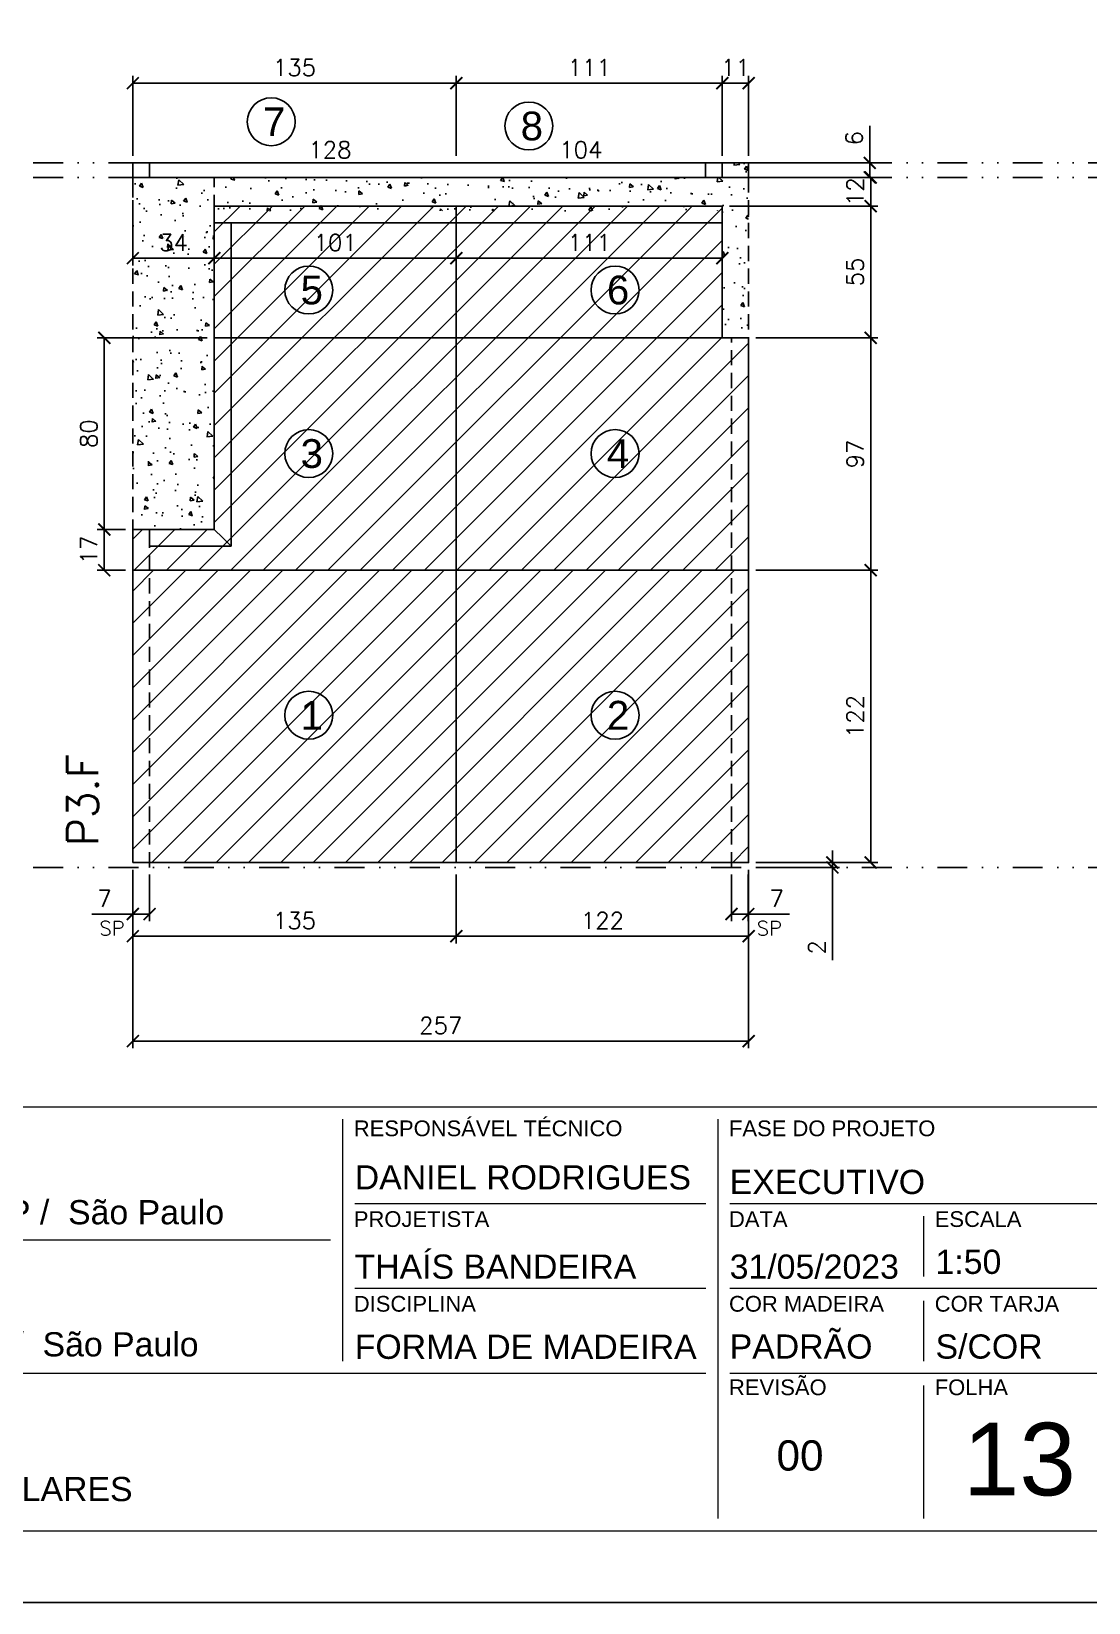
# Model space of a CAD drawing. Extents: x -23436 to 4767, y -3862 to 10024.
# Drawn here: x -18435 to -17994, y 5232 to 5888 of the extents above; entities that cross this region are included whole.
import ezdxf
from ezdxf.enums import TextEntityAlignment as Align

# ---------------------------------------------------------------- set-up
doc = ezdxf.new("R2010")
doc.units = 0
doc.header["$PDMODE"] = 2
doc.header["$PDSIZE"] = 10
doc.linetypes.add('DIVIDE2', pattern=[0.625, 0.25, -0.125, 0, -0.125, 0, -0.125])
doc.linetypes.add('HIDDEN', pattern=[9.525, 6.35, -3.175])
doc.layers.get('0').update_dxf_attribs({"lineweight": 13})
doc.layers.get('Defpoints').update_dxf_attribs({"lineweight": 13})
for name, color, linetype, lineweight in [('A-GENM', 7, 'Continuous', 18), ('cotas', 4, 'Continuous', 13), ('FOLHA MB', 7, 'Continuous', 13), ('N° FOLHA', 5, 'Continuous', 13), ('Texto Seção', 7, 'Continuous', 15)]:
    doc.layers.add(name, color=color, linetype=linetype, lineweight=lineweight)
for name, color, linetype in [('Concreto', 250, 'HIDDEN'), ('Cota', 4, 'Continuous'), ('Cota Sarrafo', 180, 'Continuous'), ('MB Logo', 254, 'Continuous'), ('Nível', 160, 'Continuous'), ('Painéis', 30, 'Continuous'), ('Reaproveitamento', 252, 'Continuous'), ('Romaneio', 10, 'Continuous'), ('Sarr 7x7', 104, 'Continuous'), ('Sarrafo de Pressão', 42, 'HIDDEN')]:
    doc.layers.add(name, color=color, linetype=linetype)
doc.layers.add('Laje_Perimetro', color=7, linetype='Continuous', plot=False)
doc.styles.add('ARIAL', font='arial.ttf', dxfattribs={"oblique": 15, "height": 25})
doc.styles.add('MB_C01', font='arial.ttf', dxfattribs={"height": 1.3})
doc.styles.add('MB_C02', font='arial.ttf', dxfattribs={"height": 2})
doc.styles.add('MB_C03', font='arial.ttf', dxfattribs={"height": 2.5})
doc.styles.add('MB_C04', font='arial.ttf', dxfattribs={"height": 6})
doc.styles.add('REGUA-120', font='ROMANS.shx', dxfattribs={"height": 15})
doc.styles.add('ROMANS', font='romans.shx')
doc.dimstyles.new('Cota Paínel', dxfattribs={"dimtxt": 7, "dimasz": 5, "dimexe": 3, "dimexo": 3, "dimgap": 3, "dimtad": 1, "dimdec": 1, "dimzin": 12, "dimdsep": 46, "dimtxsty": 'ROMANS', "dimblk": 'ARCHTICK', "dimcen": 0, "dimclrd": 4, "dimclre": 4, "dimclrt": 1, "dimadec": 1, "dimazin": 3, "dimtfac": 1, "dimtdec": 1, "dimtmove": 0, "dimatfit": 3, "dimldrblk": 'OBLIQUE', "dimfxl": 0, "dimtolj": 1, "dimtzin": 12, "dimarcsym": 0})
doc.dimstyles.new('PAINEL', dxfattribs={"dimtxt": 7, "dimasz": 5, "dimexe": 3, "dimexo": 3, "dimgap": 3, "dimtad": 1, "dimdec": 1, "dimzin": 12, "dimdsep": 46, "dimtxsty": 'ROMANS', "dimblk": 'ARCHTICK', "dimcen": 0, "dimclrd": 4, "dimclre": 4, "dimclrt": 1, "dimadec": 1, "dimazin": 3, "dimtfac": 1, "dimtdec": 1, "dimtmove": 0, "dimatfit": 3, "dimldrblk": 'OBLIQUE', "dimfxl": 0, "dimtolj": 1, "dimtzin": 12, "dimarcsym": 0})
doc.dimstyles.new('projeto2', dxfattribs={"dimtxt": 7, "dimasz": 5, "dimexe": 1.25, "dimexo": 2.5, "dimgap": 2, "dimtad": 1, "dimdec": 1, "dimdsep": 46, "dimtxsty": 'ROMANS', "dimblk": 'OBLIQUE', "dimcen": 10, "dimdle": 1, "dimse1": 1, "dimse2": 1, "dimsd1": 1, "dimsd2": 1, "dimclrd": 256, "dimclre": 256, "dimclrt": 1, "dimadec": 0, "dimazin": 0, "dimtfac": 1, "dimtdec": 1, "dimtmove": 0, "dimatfit": 3, "dimldrblk": 'OBLIQUE', "dimfxl": 0, "dimlwd": -1, "dimlwe": -1, "dimarcsym": 0})

# ---------------------------------------------------------------- blocks, each defined once
blk = doc.blocks.new('A$C169d8357')
at = {"layer": 'FOLHA MB', "color": 1}
for p, q in [((1109.82, 356.72), (70, 356.72)), ((786.55, 351.67), (786.55, 250.65)), ((943.14, 351.67), (943.14, 184.99)), ((938.09, 316.32), (791.61, 316.32)), ((1109.82, 316.32), (948.19, 316.32)), ((1029, 311.26), (1029, 286.01)), ((781.5, 301.16), (450.7, 301.16)), ((938.09, 280.96), (791.61, 280.96)), ((1109.82, 280.96), (948.19, 280.96)), ((1029, 275.91), (1029, 250.65)), ((938.09, 245.6), (450.7, 245.6)), ((1109.82, 245.6), (948.19, 245.6)), ((1029, 240.55), (1029, 184.99))]:
    blk.add_line(p, q, dxfattribs=at)
for points in [[(0, 1199.94), (0, 149.94), (1485.02, 149.94), (1485.02, 1199.94)], [(70, 1169.94), (70, 179.94), (1455.02, 179.94), (1455.02, 1169.94)]]:
    blk.add_lwpolyline(points, close=True, dxfattribs=at)
at = {"layer": 'FOLHA MB', "color": 6}
for s, height, style, p in [('RESPONSÁVEL TÉCNICO', 6.5663, 'MB_C01', (791.21, 344.6)), ('FASE DO PROJETO', 6.5663, 'MB_C01', (947.79, 344.6)), ('Rua Hungria, 620-10ºAndar SP /  São Paulo', 10.102, 'MB_C02', (459.73, 307.83)), ('PROJETISTA', 6.566, 'MB_C01', (791.21, 306.72)), ('DATA', 6.566, 'MB_C01', (947.79, 306.72)), ('ESCALA', 6.566, 'MB_C01', (1033.66, 306.72)), ('DISCIPLINA', 6.566, 'MB_C01', (791.21, 271.36)), ('COR MADEIRA', 6.5663, 'MB_C01', (947.79, 271.36)), ('COR TARJA', 6.566, 'MB_C01', (1033.66, 271.36)), ('Rua Iperoig, 180-perdizes-SP /  São Paulo', 10.102, 'MB_C02', (459.73, 252.69)), ('REVISÃO', 6.566, 'MB_C01', (947.79, 236.51)), ('FOLHA', 6.566, 'MB_C01', (1033.66, 236.51)), ('PROJETO EXECUTIVO DE PILARES', 10.102, 'MB_C02', (459.73, 192.28))]:
    blk.add_text(s, height=height, dxfattribs=dict(at, style=style)).set_placement(p)
at = {"layer": 'FOLHA MB', "color": 5}
for s, height, style, p in [('DANIEL RODRIGUES', 10.102, 'MB_C02', (791.61, 322.38)), ('EXECUTIVO', 10.102, 'MB_C02', (948.09, 320.46)), ('THAÍS BANDEIRA', 10.102, 'MB_C02', (791.51, 285.11)), ('31/05/2023', 10.102, 'MB_C02', (948.09, 285.11)), ('1:50', 10.102, 'MB_C02', (1034, 287.12)), ('PADRÃO', 10.102, 'MB_C02', (948.09, 251.76)), ('S/COR', 10.102, 'MB_C02', (1034, 251.76)), ('FORMA DE MADEIRA', 10.102, 'MB_C02', (791.61, 251.66)), ('00', 12.628, 'MB_C03', (967.63, 205.03))]:
    blk.add_text(s, height=height, dxfattribs=dict(at, style=style)).set_placement(p)
blk = doc.blocks.new('_ArchTick')
at = {"color": 0, "linetype": 'ByBlock', "const_width": 0.15}
blk.add_lwpolyline([(-0.5, -0.5), (0.5, 0.5)], dxfattribs=at)
blk = doc.blocks.new('*D3822')
at = {"layer": 'Cota', "color": 4, "lineweight": -2, "transparency": 16777216}
for p, q in [((-18392.41, 5536.13), (-18392.41, 5516.65)), ((-18385.41, 5536.13), (-18385.41, 5516.65)), ((-18392.41, 5519.65), (-18409.57, 5519.65)), ((-18385.41, 5519.65), (-18392.41, 5519.65))]:
    blk.add_line(p, q, dxfattribs=at)
at = {"layer": 'Defpoints', "color": 0, "transparency": 16777216}
for p in [(-18392.41, 5539.13), (-18385.41, 5539.13), (-18392.41, 5519.65)]:
    blk.add_point(p, dxfattribs=at)
at = {"layer": 'Cota', "color": 4, "lineweight": -2, "transparency": 16777216, "xscale": 5, "yscale": 5, "zscale": 5, "rotation": 180}
blk.add_blockref('_ArchTick', (-18392.41, 5519.65), dxfattribs=at)
at = {"layer": 'Cota', "color": 4, "lineweight": -2, "transparency": 16777216, "xscale": 5, "yscale": 5, "zscale": 5}
blk.add_blockref('_ArchTick', (-18385.41, 5519.65), dxfattribs=at)
at = {"layer": 'Cota', "color": 1, "transparency": 16777216, "insert": (-18404.24, 5526.15), "char_height": 7, "attachment_point": 5, "style": 'ROMANS'}
blk.add_mtext('\\A1;7', dxfattribs=at)
blk = doc.blocks.new('_OBLIQUE')
at = {"color": 0, "linetype": 'ByBlock', "lineweight": -2}
for p, q in [((0, 0), (-1, 0)), ((-0.5, -0.5), (0.5, 0.5))]:
    blk.add_line(p, q, dxfattribs=at)
blk = doc.blocks.new('*D3823')
at = {"layer": 'Cota', "color": 4, "lineweight": -2, "transparency": 16777216}
for p, q in [((-18132.41, 5663.13), (-18081.46, 5663.13)), ((-18084.46, 5541.13), (-18084.46, 5663.13)), ((-18132.41, 5541.13), (-18081.46, 5541.13))]:
    blk.add_line(p, q, dxfattribs=at)
at = {"layer": 'Defpoints', "color": 0, "transparency": 16777216}
for p in [(-18135.41, 5663.13), (-18084.46, 5663.13), (-18135.41, 5541.13)]:
    blk.add_point(p, dxfattribs=at)
at = {"layer": 'Cota', "color": 4, "lineweight": -2, "transparency": 16777216, "xscale": 5, "yscale": 5, "zscale": 5}
for p, rotation in [((-18084.46, 5663.13), 90), ((-18084.46, 5541.13), 270)]:
    blk.add_blockref('_ArchTick', p, dxfattribs=dict(at, rotation=rotation))
at = {"layer": 'Cota', "color": 1, "transparency": 16777216, "insert": (-18090.96, 5602.13), "char_height": 7, "attachment_point": 5, "rotation": 90, "style": 'ROMANS'}
blk.add_mtext('\\A1;122', dxfattribs=at)
blk = doc.blocks.new('*D3824')
at = {"layer": 'Cota', "color": 4, "lineweight": -2, "transparency": 16777216}
for p, q in [((-18142.53, 5536.13), (-18142.53, 5516.65)), ((-18135.53, 5536.13), (-18135.53, 5516.65)), ((-18142.53, 5519.65), (-18135.53, 5519.65)), ((-18135.53, 5519.65), (-18118.36, 5519.65))]:
    blk.add_line(p, q, dxfattribs=at)
at = {"layer": 'Defpoints', "color": 0, "transparency": 16777216}
for p in [(-18142.53, 5539.13), (-18135.53, 5539.13), (-18135.53, 5519.65)]:
    blk.add_point(p, dxfattribs=at)
at = {"layer": 'Cota', "color": 4, "lineweight": -2, "transparency": 16777216, "xscale": 5, "yscale": 5, "zscale": 5, "rotation": 180}
blk.add_blockref('_ArchTick', (-18142.53, 5519.65), dxfattribs=at)
at = {"layer": 'Cota', "color": 4, "lineweight": -2, "transparency": 16777216, "xscale": 5, "yscale": 5, "zscale": 5}
blk.add_blockref('_ArchTick', (-18135.53, 5519.65), dxfattribs=at)
at = {"layer": 'Cota', "color": 1, "transparency": 16777216, "insert": (-18123.7, 5526.15), "char_height": 7, "attachment_point": 5, "style": 'ROMANS'}
blk.add_mtext('\\A1;7', dxfattribs=at)
blk = doc.blocks.new('*D3825')
at = {"layer": 'Cota', "color": 4, "lineweight": -2, "transparency": 16777216}
for p, q in [((-18257.41, 5536.13), (-18257.41, 5507.41)), ((-18135.41, 5536.13), (-18135.41, 5507.41)), ((-18135.41, 5510.41), (-18257.41, 5510.41))]:
    blk.add_line(p, q, dxfattribs=at)
at = {"layer": 'Defpoints', "color": 0, "transparency": 16777216}
for p in [(-18257.41, 5539.13), (-18135.41, 5539.13), (-18257.41, 5510.41)]:
    blk.add_point(p, dxfattribs=at)
at = {"layer": 'Cota', "color": 4, "lineweight": -2, "transparency": 16777216, "xscale": 5, "yscale": 5, "zscale": 5, "rotation": 180}
blk.add_blockref('_ArchTick', (-18257.41, 5510.41), dxfattribs=at)
at = {"layer": 'Cota', "color": 4, "lineweight": -2, "transparency": 16777216, "xscale": 5, "yscale": 5, "zscale": 5}
blk.add_blockref('_ArchTick', (-18135.41, 5510.41), dxfattribs=at)
at = {"layer": 'Cota', "color": 1, "transparency": 16777216, "insert": (-18196.41, 5516.91), "char_height": 7, "attachment_point": 5, "style": 'ROMANS'}
blk.add_mtext('\\A1;122', dxfattribs=at)
blk = doc.blocks.new('*D3826')
at = {"layer": 'Cota', "color": 4, "lineweight": -2, "transparency": 16777216}
for p, q in [((-18392.41, 5536.13), (-18392.41, 5507.41)), ((-18257.41, 5536.13), (-18257.41, 5507.41)), ((-18257.41, 5510.41), (-18392.41, 5510.41))]:
    blk.add_line(p, q, dxfattribs=at)
at = {"layer": 'Defpoints', "color": 0, "transparency": 16777216}
for p in [(-18392.41, 5539.13), (-18257.41, 5539.13), (-18392.41, 5510.41)]:
    blk.add_point(p, dxfattribs=at)
at = {"layer": 'Cota', "color": 4, "lineweight": -2, "transparency": 16777216, "xscale": 5, "yscale": 5, "zscale": 5, "rotation": 180}
blk.add_blockref('_ArchTick', (-18392.41, 5510.41), dxfattribs=at)
at = {"layer": 'Cota', "color": 4, "lineweight": -2, "transparency": 16777216, "xscale": 5, "yscale": 5, "zscale": 5}
blk.add_blockref('_ArchTick', (-18257.41, 5510.41), dxfattribs=at)
at = {"layer": 'Cota', "color": 1, "transparency": 16777216, "insert": (-18324.91, 5516.91), "char_height": 7, "attachment_point": 5, "style": 'ROMANS'}
blk.add_mtext('\\A1;135', dxfattribs=at)
blk = doc.blocks.new('*D3828')
at = {"layer": 'Cota', "color": 4, "lineweight": -2, "transparency": 16777216}
for p, q in [((-18154.41, 5827.13), (-18081.46, 5827.13)), ((-18084.46, 5815.13), (-18084.46, 5827.13)), ((-18143.41, 5815.13), (-18081.46, 5815.13))]:
    blk.add_line(p, q, dxfattribs=at)
at = {"layer": 'Defpoints', "color": 0, "transparency": 16777216}
for p in [(-18157.41, 5827.13), (-18084.46, 5827.13), (-18146.41, 5815.13)]:
    blk.add_point(p, dxfattribs=at)
at = {"layer": 'Cota', "color": 4, "lineweight": -2, "transparency": 16777216, "xscale": 5, "yscale": 5, "zscale": 5}
for p, rotation in [((-18084.46, 5827.13), 90), ((-18084.46, 5815.13), 270)]:
    blk.add_blockref('_ArchTick', p, dxfattribs=dict(at, rotation=rotation))
at = {"layer": 'Cota', "color": 1, "transparency": 16777216, "insert": (-18090.96, 5821.13), "char_height": 7, "attachment_point": 5, "rotation": 90, "style": 'ROMANS'}
blk.add_mtext('\\A1;12', dxfattribs=at)
blk = doc.blocks.new('*D3835')
at = {"layer": 'Cota', "color": 4, "lineweight": -2, "transparency": 16777216}
for p, q in [((-18100.46, 5541.13), (-18100.46, 5546.13)), ((-18132.41, 5541.13), (-18097.46, 5541.13)), ((-18132.41, 5539.13), (-18097.46, 5539.13)), ((-18100.46, 5541.13), (-18100.46, 5539.13)), ((-18100.46, 5539.13), (-18100.46, 5500.41))]:
    blk.add_line(p, q, dxfattribs=at)
at = {"layer": 'Defpoints', "color": 0, "transparency": 16777216}
for p in [(-18135.41, 5541.13), (-18135.41, 5539.13), (-18100.46, 5539.13)]:
    blk.add_point(p, dxfattribs=at)
at = {"layer": 'Cota', "color": 4, "lineweight": -2, "transparency": 16777216, "xscale": 5, "yscale": 5, "zscale": 5}
for p, rotation in [((-18100.46, 5541.13), 270), ((-18100.46, 5539.13), 90)]:
    blk.add_blockref('_ArchTick', p, dxfattribs=dict(at, rotation=rotation))
at = {"layer": 'Cota', "color": 1, "transparency": 16777216, "insert": (-18106.96, 5505.74), "char_height": 7, "attachment_point": 5, "rotation": 90, "style": 'ROMANS'}
blk.add_mtext('\\A1;2', dxfattribs=at)
blk = doc.blocks.new('*D3840')
at = {"layer": 'Cota', "color": 4, "lineweight": -2, "transparency": 16777216}
for p, q in [((-18084.87, 5833.13), (-18084.87, 5848.63)), ((-18143.41, 5833.13), (-18081.87, 5833.13)), ((-18084.87, 5827.13), (-18084.87, 5833.13)), ((-18143.41, 5827.13), (-18081.87, 5827.13))]:
    blk.add_line(p, q, dxfattribs=at)
at = {"layer": 'Defpoints', "color": 0, "transparency": 16777216}
for p in [(-18146.41, 5833.13), (-18084.87, 5833.13), (-18146.41, 5827.13)]:
    blk.add_point(p, dxfattribs=at)
at = {"layer": 'Cota', "color": 4, "lineweight": -2, "transparency": 16777216, "xscale": 5, "yscale": 5, "zscale": 5}
for p, rotation in [((-18084.87, 5833.13), 90), ((-18084.87, 5827.13), 270)]:
    blk.add_blockref('_ArchTick', p, dxfattribs=dict(at, rotation=rotation))
at = {"layer": 'Cota', "color": 1, "transparency": 16777216, "insert": (-18091.37, 5843.46), "char_height": 7, "attachment_point": 5, "rotation": 90, "style": 'ROMANS'}
blk.add_mtext('\\A1;6', dxfattribs=at)
blk = doc.blocks.new('*D3841')
at = {"layer": 'Defpoints', "color": 0, "transparency": 16777216}
for p in [(-18385.41, 5833.13), (-18257.41, 5833.13), (-18257.41, 5833.13)]:
    blk.add_point(p, dxfattribs=at)
at = {"layer": 'Cota Sarrafo', "color": 1, "transparency": 16777216, "insert": (-18310.14, 5838.63), "char_height": 7, "attachment_point": 5, "style": 'ROMANS'}
blk.add_mtext('128', dxfattribs=at)
blk = doc.blocks.new('*D3842')
at = {"layer": 'Defpoints', "color": 0, "transparency": 16777216}
for p in [(-18153.41, 5833.13), (-18257.41, 5827.13), (-18153.41, 5827.13)]:
    blk.add_point(p, dxfattribs=at)
at = {"layer": 'Cota Sarrafo', "color": 1, "transparency": 16777216, "insert": (-18205.41, 5838.63), "char_height": 7, "attachment_point": 5, "style": 'ROMANS'}
blk.add_mtext('104', dxfattribs=at)
blk = doc.blocks.new('*D3843')
at = {"layer": 'Cota', "color": 4, "lineweight": -2, "transparency": 16777216}
for p, q in [((-18392.41, 5836.13), (-18392.41, 5869.44)), ((-18257.41, 5836.13), (-18257.41, 5869.44)), ((-18392.41, 5866.44), (-18257.41, 5866.44))]:
    blk.add_line(p, q, dxfattribs=at)
at = {"layer": 'Defpoints', "color": 0, "transparency": 16777216}
for p in [(-18257.41, 5866.44), (-18392.41, 5833.13), (-18257.41, 5833.13)]:
    blk.add_point(p, dxfattribs=at)
at = {"layer": 'Cota', "color": 4, "lineweight": -2, "transparency": 16777216, "xscale": 5, "yscale": 5, "zscale": 5, "rotation": 180}
blk.add_blockref('_ArchTick', (-18392.41, 5866.44), dxfattribs=at)
at = {"layer": 'Cota', "color": 4, "lineweight": -2, "transparency": 16777216, "xscale": 5, "yscale": 5, "zscale": 5}
blk.add_blockref('_ArchTick', (-18257.41, 5866.44), dxfattribs=at)
at = {"layer": 'Cota', "color": 1, "transparency": 16777216, "insert": (-18324.91, 5872.94), "char_height": 7, "attachment_point": 5, "style": 'ROMANS'}
blk.add_mtext('\\A1;135', dxfattribs=at)
blk = doc.blocks.new('*D3844')
at = {"layer": 'Cota', "color": 4, "lineweight": -2, "transparency": 16777216}
for p, q in [((-18257.41, 5836.13), (-18257.41, 5869.44)), ((-18146.41, 5836.13), (-18146.41, 5869.44)), ((-18257.41, 5866.44), (-18146.41, 5866.44))]:
    blk.add_line(p, q, dxfattribs=at)
at = {"layer": 'Defpoints', "color": 0, "transparency": 16777216}
for p in [(-18146.41, 5866.44), (-18257.41, 5833.13), (-18146.41, 5833.13)]:
    blk.add_point(p, dxfattribs=at)
at = {"layer": 'Cota', "color": 4, "lineweight": -2, "transparency": 16777216, "xscale": 5, "yscale": 5, "zscale": 5, "rotation": 180}
blk.add_blockref('_ArchTick', (-18257.41, 5866.44), dxfattribs=at)
at = {"layer": 'Cota', "color": 4, "lineweight": -2, "transparency": 16777216, "xscale": 5, "yscale": 5, "zscale": 5}
blk.add_blockref('_ArchTick', (-18146.41, 5866.44), dxfattribs=at)
at = {"layer": 'Cota', "color": 1, "transparency": 16777216, "insert": (-18201.91, 5872.94), "char_height": 7, "attachment_point": 5, "style": 'ROMANS'}
blk.add_mtext('\\A1;111', dxfattribs=at)
blk = doc.blocks.new('*D3845')
at = {"layer": 'Cota', "color": 4, "lineweight": -2, "transparency": 16777216}
for p, q in [((-18146.41, 5836.13), (-18146.41, 5869.44)), ((-18135.41, 5836.13), (-18135.41, 5869.44)), ((-18146.41, 5866.44), (-18135.41, 5866.44))]:
    blk.add_line(p, q, dxfattribs=at)
at = {"layer": 'Defpoints', "color": 0, "transparency": 16777216}
for p in [(-18135.41, 5866.44), (-18146.41, 5833.13), (-18135.41, 5833.13)]:
    blk.add_point(p, dxfattribs=at)
at = {"layer": 'Cota', "color": 4, "lineweight": -2, "transparency": 16777216, "xscale": 5, "yscale": 5, "zscale": 5, "rotation": 180}
blk.add_blockref('_ArchTick', (-18146.41, 5866.44), dxfattribs=at)
at = {"layer": 'Cota', "color": 4, "lineweight": -2, "transparency": 16777216, "xscale": 5, "yscale": 5, "zscale": 5}
blk.add_blockref('_ArchTick', (-18135.41, 5866.44), dxfattribs=at)
at = {"layer": 'Cota', "color": 1, "transparency": 16777216, "insert": (-18140.91, 5872.94), "char_height": 7, "attachment_point": 5, "style": 'ROMANS'}
blk.add_mtext('\\A1;11', dxfattribs=at)
blk = doc.blocks.new('*D3921')
at = {"layer": 'A-GENM', "color": 4, "lineweight": -2, "transparency": 16777216}
for p, q in [((-18392.41, 5812.13), (-18392.41, 5790.39)), ((-18358.41, 5812.13), (-18358.41, 5790.39)), ((-18358.41, 5793.39), (-18392.41, 5793.39))]:
    blk.add_line(p, q, dxfattribs=at)
at = {"layer": 'Defpoints', "color": 0, "transparency": 16777216}
for p in [(-18392.41, 5815.13), (-18358.41, 5815.13), (-18392.41, 5793.39)]:
    blk.add_point(p, dxfattribs=at)
at = {"layer": 'A-GENM', "color": 4, "lineweight": -2, "transparency": 16777216, "xscale": 5, "yscale": 5, "zscale": 5, "rotation": 180}
blk.add_blockref('_ArchTick', (-18392.41, 5793.39), dxfattribs=at)
at = {"layer": 'A-GENM', "color": 4, "lineweight": -2, "transparency": 16777216, "xscale": 5, "yscale": 5, "zscale": 5}
blk.add_blockref('_ArchTick', (-18358.41, 5793.39), dxfattribs=at)
at = {"layer": 'A-GENM', "color": 1, "transparency": 16777216, "insert": (-18375.41, 5799.89), "char_height": 7, "attachment_point": 5, "style": 'ROMANS'}
blk.add_mtext('\\A1;34', dxfattribs=at)
blk = doc.blocks.new('*D5049')
at = {"layer": 'cotas', "color": 4, "lineweight": -2, "transparency": 16777216}
for p, q in [((-18132.41, 5760.13), (-18081.46, 5760.13)), ((-18084.46, 5663.13), (-18084.46, 5760.13)), ((-18132.39, 5663.13), (-18081.46, 5663.13))]:
    blk.add_line(p, q, dxfattribs=at)
at = {"layer": 'Defpoints', "color": 0, "transparency": 16777216}
for p in [(-18135.41, 5760.13), (-18084.46, 5760.13), (-18135.39, 5663.13)]:
    blk.add_point(p, dxfattribs=at)
at = {"layer": 'cotas', "color": 4, "lineweight": -2, "transparency": 16777216, "xscale": 5, "yscale": 5, "zscale": 5}
for p, rotation in [((-18084.46, 5760.13), 90), ((-18084.46, 5663.13), 270)]:
    blk.add_blockref('_ArchTick', p, dxfattribs=dict(at, rotation=rotation))
at = {"layer": 'cotas', "color": 1, "transparency": 16777216, "insert": (-18090.96, 5711.63), "char_height": 7, "attachment_point": 5, "rotation": 90, "style": 'ROMANS'}
blk.add_mtext('\\A1;97', dxfattribs=at)
blk = doc.blocks.new('*D5050')
at = {"layer": 'cotas', "color": 4, "lineweight": -2, "transparency": 16777216}
for p, q in [((-18143.41, 5815.13), (-18081.46, 5815.13)), ((-18084.46, 5760.13), (-18084.46, 5815.13)), ((-18132.41, 5760.13), (-18081.46, 5760.13))]:
    blk.add_line(p, q, dxfattribs=at)
at = {"layer": 'Defpoints', "color": 0, "transparency": 16777216}
for p in [(-18146.41, 5815.13), (-18084.46, 5815.13), (-18135.41, 5760.13)]:
    blk.add_point(p, dxfattribs=at)
at = {"layer": 'cotas', "color": 4, "lineweight": -2, "transparency": 16777216, "xscale": 5, "yscale": 5, "zscale": 5}
for p, rotation in [((-18084.46, 5815.13), 90), ((-18084.46, 5760.13), 270)]:
    blk.add_blockref('_ArchTick', p, dxfattribs=dict(at, rotation=rotation))
at = {"layer": 'cotas', "color": 1, "transparency": 16777216, "insert": (-18090.96, 5787.63), "char_height": 7, "attachment_point": 5, "rotation": 90, "style": 'ROMANS'}
blk.add_mtext('\\A1;55', dxfattribs=at)
blk = doc.blocks.new('*D5052')
at = {"layer": 'cotas', "color": 4, "lineweight": -2, "transparency": 16777216}
for p, q in [((-18392.41, 5538.13), (-18392.41, 5463.6)), ((-18135.41, 5538.13), (-18135.41, 5463.6)), ((-18392.41, 5466.6), (-18135.41, 5466.6))]:
    blk.add_line(p, q, dxfattribs=at)
at = {"layer": 'Defpoints', "color": 0, "transparency": 16777216}
for p in [(-18392.41, 5541.13), (-18135.41, 5541.13), (-18135.41, 5466.6)]:
    blk.add_point(p, dxfattribs=at)
at = {"layer": 'cotas', "color": 4, "lineweight": -2, "transparency": 16777216, "xscale": 5, "yscale": 5, "zscale": 5, "rotation": 180}
blk.add_blockref('_ArchTick', (-18392.41, 5466.6), dxfattribs=at)
at = {"layer": 'cotas', "color": 4, "lineweight": -2, "transparency": 16777216, "xscale": 5, "yscale": 5, "zscale": 5}
blk.add_blockref('_ArchTick', (-18135.41, 5466.6), dxfattribs=at)
at = {"layer": 'cotas', "color": 1, "transparency": 16777216, "insert": (-18263.91, 5473.1), "char_height": 7, "attachment_point": 5, "style": 'ROMANS'}
blk.add_mtext('\\A1;257', dxfattribs=at)
blk = doc.blocks.new('*D5469')
at = {"layer": 'cotas', "color": 4, "lineweight": -2, "transparency": 16777216}
for p, q in [((-18395.41, 5680.13), (-18407.31, 5680.13)), ((-18404.31, 5663.13), (-18404.31, 5680.13)), ((-18395.41, 5663.13), (-18407.31, 5663.13))]:
    blk.add_line(p, q, dxfattribs=at)
at = {"layer": 'Defpoints', "color": 0, "transparency": 16777216}
for p in [(-18404.31, 5680.13), (-18392.41, 5680.13), (-18392.41, 5663.13)]:
    blk.add_point(p, dxfattribs=at)
at = {"layer": 'cotas', "color": 4, "lineweight": -2, "transparency": 16777216, "xscale": 5, "yscale": 5, "zscale": 5}
for p, rotation in [((-18404.31, 5680.13), 90), ((-18404.31, 5663.13), 270)]:
    blk.add_blockref('_ArchTick', p, dxfattribs=dict(at, rotation=rotation))
at = {"layer": 'cotas', "color": 1, "transparency": 16777216, "insert": (-18410.81, 5671.63), "char_height": 7, "attachment_point": 5, "rotation": 90, "style": 'ROMANS'}
blk.add_mtext('\\A1;17', dxfattribs=at)
blk = doc.blocks.new('*D5470')
at = {"layer": 'cotas', "color": 4, "lineweight": -2, "transparency": 16777216}
for p, q in [((-18361.41, 5760.13), (-18407.31, 5760.13)), ((-18404.31, 5680.13), (-18404.31, 5760.13)), ((-18395.41, 5680.13), (-18407.31, 5680.13))]:
    blk.add_line(p, q, dxfattribs=at)
at = {"layer": 'Defpoints', "color": 0, "transparency": 16777216}
for p in [(-18404.31, 5760.13), (-18358.41, 5760.13), (-18392.41, 5680.13)]:
    blk.add_point(p, dxfattribs=at)
at = {"layer": 'cotas', "color": 4, "lineweight": -2, "transparency": 16777216, "xscale": 5, "yscale": 5, "zscale": 5}
for p, rotation in [((-18404.31, 5760.13), 90), ((-18404.31, 5680.13), 270)]:
    blk.add_blockref('_ArchTick', p, dxfattribs=dict(at, rotation=rotation))
at = {"layer": 'cotas', "color": 1, "transparency": 16777216, "insert": (-18410.81, 5720.13), "char_height": 7, "attachment_point": 5, "rotation": 90, "style": 'ROMANS'}
blk.add_mtext('\\A1;80', dxfattribs=at)
blk = doc.blocks.new('*D5471')
at = {"layer": 'cotas', "color": 4, "lineweight": -2, "transparency": 16777216}
for p, q in [((-18358.41, 5812.13), (-18358.41, 5790.39)), ((-18257.41, 5805.13), (-18257.41, 5790.39)), ((-18358.41, 5793.39), (-18257.41, 5793.39))]:
    blk.add_line(p, q, dxfattribs=at)
at = {"layer": 'Defpoints', "color": 0, "transparency": 16777216}
for p in [(-18358.41, 5815.13), (-18257.41, 5808.13), (-18257.41, 5793.39)]:
    blk.add_point(p, dxfattribs=at)
at = {"layer": 'cotas', "color": 4, "lineweight": -2, "transparency": 16777216, "xscale": 5, "yscale": 5, "zscale": 5, "rotation": 180}
blk.add_blockref('_ArchTick', (-18358.41, 5793.39), dxfattribs=at)
at = {"layer": 'cotas', "color": 4, "lineweight": -2, "transparency": 16777216, "xscale": 5, "yscale": 5, "zscale": 5}
blk.add_blockref('_ArchTick', (-18257.41, 5793.39), dxfattribs=at)
at = {"layer": 'cotas', "color": 1, "transparency": 16777216, "insert": (-18307.91, 5799.89), "char_height": 7, "attachment_point": 5, "style": 'ROMANS'}
blk.add_mtext('\\A1;101', dxfattribs=at)
blk = doc.blocks.new('*D5472')
at = {"layer": 'cotas', "color": 4, "lineweight": -2, "transparency": 16777216}
for p, q in [((-18257.41, 5812.13), (-18257.41, 5790.39)), ((-18146.41, 5812.11), (-18146.41, 5790.39)), ((-18257.41, 5793.39), (-18146.41, 5793.39))]:
    blk.add_line(p, q, dxfattribs=at)
at = {"layer": 'Defpoints', "color": 0, "transparency": 16777216}
for p in [(-18257.41, 5815.13), (-18146.41, 5815.11), (-18146.41, 5793.39)]:
    blk.add_point(p, dxfattribs=at)
at = {"layer": 'cotas', "color": 4, "lineweight": -2, "transparency": 16777216, "xscale": 5, "yscale": 5, "zscale": 5, "rotation": 180}
blk.add_blockref('_ArchTick', (-18257.41, 5793.39), dxfattribs=at)
at = {"layer": 'cotas', "color": 4, "lineweight": -2, "transparency": 16777216, "xscale": 5, "yscale": 5, "zscale": 5}
blk.add_blockref('_ArchTick', (-18146.41, 5793.39), dxfattribs=at)
at = {"layer": 'cotas', "color": 1, "transparency": 16777216, "insert": (-18201.91, 5799.89), "char_height": 7, "attachment_point": 5, "style": 'ROMANS'}
blk.add_mtext('\\A1;111', dxfattribs=at)

msp = doc.modelspace()

# ---------------------------------------------------------------- hatches: boundary and pattern name
at = {"layer": 'Concreto'}
h = msp.add_hatch(dxfattribs=at)
h.set_pattern_fill('AR-CONC', color=256, scale=0.1, angle=-90)
h.set_pattern_definition([(320, (1918.99, 2152.913), (-1.593909, -18.218467), [1.905, -20.955]), (265, (1918.99, 2152.913), (19.105685, 3.524342), [1.524, -16.764058]), (10.45144, (1918.857, 2151.395), (17.511775, -14.694125), [1.619001, -17.809024]), (316.1842, (1924.07, 2152.913), (-4.204233, -27.107904), [2.8575, -31.4325]), (6.63556, (1923.72, 2150.654), (24.742612, -23.740413), [2.428502, -26.71356]), (261.18415, (1924.07, 2152.913), (24.742612, -23.740413), [2.285997, -25.145973]), (291, (1922.8, 2150.373), (-10.22652, -15.161439), [1.905, -20.955]), (236, (1922.8, 2150.373), (18.418797, -6.180203), [1.524, -16.764]), (341.451445, (1921.948, 2149.11), (8.192277, -21.341642), [1.619001, -17.808994]), (307.5, (1918.99, 2152.913), (8.4555039, -0.3088603), [0, -16.5608, 0, -17.018, 0, -16.8275]), (277.5, (1918.99, 2152.913), (10.0180575, -6.6819663), [0, -9.7028, 0, -16.1798, 0, -6.4135]), (237.5, (1918.99, 2158.5775), (-0.5728744, -13.5590595), [0, -6.35, 0, -19.812, 0, -26.289]), (227.5, (1918.99, 2161.118), (2.542649, -14.812918), [0, -8.255, 0, -13.1572, 0, -18.669])])
h.paths.add_polyline_path([(-18146.407, 5833.131), (-18135.407, 5833.131), (-18135.407, 5826.131), (-18146.407, 5826.131)])
h = msp.add_hatch(dxfattribs=at)
h.set_pattern_fill('AR-CONC', color=256, scale=0.1, angle=-90)
h.set_pattern_definition([(320, (333.99, 3318.07), (-1.593909, -18.218467), [1.905, -20.955]), (265, (333.99, 3318.07), (19.105685, 3.524342), [1.524, -16.764058]), (10.45144, (333.857, 3316.552), (17.511775, -14.694125), [1.619, -17.809024]), (316.1842, (339.07, 3318.07), (-4.204233, -27.107904), [2.8575, -31.4325]), (6.63556, (338.72, 3315.81), (24.742612, -23.740413), [2.428502, -26.71356]), (261.18415, (339.07, 3318.07), (24.742612, -23.740413), [2.285997, -25.145973]), (291, (337.8, 3315.53), (-10.22652, -15.161439), [1.905, -20.955]), (236, (337.8, 3315.53), (18.418797, -6.180203), [1.524, -16.764]), (341.45145, (336.948, 3314.266), (8.192277, -21.341642), [1.619, -17.808994]), (307.5, (333.99, 3318.07), (8.4555039, -0.3088603), [0, -16.5608, 0, -17.018, 0, -16.8275]), (277.5, (333.99, 3318.07), (10.0180575, -6.6819663), [0, -9.7028, 0, -16.1798, 0, -6.4135]), (237.5, (333.99, 3323.734), (-0.5728744, -13.5590595), [0, -6.35, 0, -19.812, 0, -26.289]), (227.5, (333.99, 3326.274), (2.542649, -14.812918), [0, -8.255, 0, -13.1572, 0, -18.669])])
h.paths.add_polyline_path([(-18392.407, 5680.131), (-18358.407, 5680.131), (-18358.407, 5827.131), (-18392.407, 5827.131)])
h = msp.add_hatch(dxfattribs=at)
h.set_pattern_fill('AR-CONC', color=256, scale=0.1, angle=-90)
h.set_pattern_definition([(320, (-1764.198, 3368.582), (-1.593909, -18.218467), [1.905, -20.955]), (265, (-1764.198, 3368.582), (19.105685, 3.524342), [1.524, -16.764058]), (10.45144, (-1764.33, 3367.064), (17.511775, -14.694125), [1.619, -17.809024]), (316.1842, (-1759.118, 3368.582), (-4.204233, -27.107904), [2.8575, -31.4325]), (6.63556, (-1759.468, 3366.323), (24.742612, -23.740413), [2.428502, -26.71356]), (261.18415, (-1759.118, 3368.582), (24.742612, -23.740413), [2.285997, -25.145973]), (291, (-1760.388, 3366.042), (-10.22652, -15.161439), [1.905, -20.955]), (236, (-1760.388, 3366.042), (18.418797, -6.180203), [1.524, -16.764]), (341.45145, (-1761.24, 3364.779), (8.192277, -21.341642), [1.619, -17.808994]), (307.5, (-1764.1976, 3368.582), (8.455504, -0.3088603), [0, -16.5608, 0, -17.018, 0, -16.8275]), (277.5, (-1764.198, 3368.582), (10.0180575, -6.6819663), [0, -9.7028, 0, -16.1798, 0, -6.4135]), (237.5, (-1764.1976, 3374.2465), (-0.5728744, -13.5590595), [0, -6.35, 0, -19.812, 0, -26.289]), (227.5, (-1764.198, 3376.786), (2.542649, -14.812918), [0, -8.255, 0, -13.1572, 0, -18.669])])
h.paths.add_polyline_path([(-18358.407, 5827.131), (-18358.407, 5813.131), (-18146.407, 5813.131), (-18146.407, 5760.132), (-18135.407, 5760.131), (-18135.407, 5827.131)])
at = {"layer": 'Reaproveitamento'}
h = msp.add_hatch(dxfattribs=at)
h.set_pattern_fill('ANSI31', color=256, scale=3, style=0)
h.set_pattern_definition([(45, (-11602.353, 6), (-6.735192, 6.735192), [])])
h.paths.add_polyline_path([(-18392.407, 5663.131), (-18392.407, 5680.131), (-18358.407, 5680.131), (-18358.407, 5815.131), (-18146.407, 5815.131), (-18146.416, 5760.131), (-18135.407, 5760.13), (-18135.407, 5663.131)])
h = msp.add_hatch(dxfattribs=at)
h.set_pattern_fill('ANSI31', color=256, scale=3, style=0)
h.set_pattern_definition([(45, (333.99, 3367.07), (-6.735192, 6.735192), [])])
h.paths.add_polyline_path([(-18392.407, 5541.131), (-18135.407, 5541.131), (-18135.407, 5663.131), (-18392.407, 5663.131)])

# ---------------------------------------------------------------- linework, layer by layer
at = {"layer": 'Concreto'}
for points in [[(-18146.407, 5833.131), (-18135.407, 5833.131), (-18135.407, 5827.131), (-18146.407, 5827.131)], [(-18392.407, 5680.131), (-18358.407, 5680.131), (-18358.407, 5827.131), (-18392.407, 5827.131)]]:
    msp.add_lwpolyline(points, close=True, dxfattribs=at)
msp.add_lwpolyline([(-18392.407, 5809.131), (-18392.407, 5827.131), (-18135.407, 5827.131), (-18135.407, 5760.13), (-18146.407, 5760.131), (-18146.407, 5815.131), (-18358.407, 5815.131)], dxfattribs=at)
at = {"layer": 'cotas', "color": 50}
for p, q in [((-18385.407, 5833.131), (-18385.407, 5830.131)), ((-18385.407, 5833.131), (-18153.407, 5833.131)), ((-18385.407, 5827.131), (-18385.407, 5830.131)), ((-18153.407, 5833.131), (-18153.407, 5830.131)), ((-18153.407, 5827.131), (-18153.407, 5830.131)), ((-18385.407, 5827.131), (-18153.407, 5827.131))]:
    msp.add_line(p, q, dxfattribs=at)
at = {"layer": 'Laje_Perimetro'}
msp.add_lwpolyline([(-17606.377, 6282.259), (-19091.397, 6282.259), (-19091.397, 5232.259), (-17606.377, 5232.259)], close=True, dxfattribs=at)
at = {"layer": 'Nível', "color": 4, "linetype": 'DIVIDE2', "ltscale": 50}
msp.add_line((-17698.191, 5833.131), (-19021.397, 5833.131), dxfattribs=at)
at = {"layer": 'Nível', "linetype": 'DIVIDE2', "ltscale": 50}
for p, q in [((-17698.191, 5827.131), (-19021.397, 5827.131)), ((-17698.191, 5539.131), (-19021.397, 5539.131))]:
    msp.add_line(p, q, dxfattribs=at)
at = {"layer": 'Painéis', "color": 32, "true_color": 0xcd6928}
for p, q in [((-18257.407, 5541.131), (-18257.407, 5815.131)), ((-18358.407, 5760.131), (-18146.415, 5760.131)), ((-18257.407, 5696.131), (-18257.407, 5703.131))]:
    msp.add_line(p, q, dxfattribs=at)
for points in [[(-18392.407, 5827.131), (-18146.407, 5827.131), (-18146.407, 5833.131), (-18392.407, 5833.131)], [(-18392.407, 5663.131), (-18392.407, 5680.131), (-18358.407, 5680.131), (-18358.407, 5815.131), (-18146.407, 5815.131), (-18146.416, 5760.131), (-18135.407, 5760.13), (-18135.407, 5663.131)], [(-18392.407, 5541.131), (-18135.407, 5541.131), (-18135.407, 5663.131), (-18392.407, 5663.131)]]:
    msp.add_lwpolyline(points, close=True, dxfattribs=at)
at = {"layer": 'Romaneio'}
for centre in [(-18334.646, 5850.324), (-18227.127, 5848.572), (-18318.979, 5780.102), (-18191.146, 5780.102), (-18318.979, 5711.846), (-18191.146, 5711.846), (-18318.979, 5602.613), (-18191.146, 5602.613)]:
    msp.add_circle(centre, 10, dxfattribs=at)
at = {"layer": 'Sarr 7x7', "color": 50}
for p, q in [((-18392.407, 5827.131), (-18392.407, 5833.131)), ((-18392.407, 5833.131), (-18388.907, 5833.131)), ((-18385.407, 5833.131), (-18388.907, 5833.131)), ((-18385.407, 5827.131), (-18385.407, 5833.131)), ((-18153.407, 5833.131), (-18149.907, 5833.131)), ((-18153.407, 5833.131), (-18153.407, 5827.131)), ((-18146.407, 5833.131), (-18149.907, 5833.131)), ((-18146.407, 5833.131), (-18146.407, 5827.131)), ((-18392.407, 5827.131), (-18388.907, 5827.131)), ((-18385.407, 5827.131), (-18388.907, 5827.131)), ((-18153.407, 5827.131), (-18149.907, 5827.131)), ((-18146.407, 5827.131), (-18149.907, 5827.131)), ((-18358.407, 5815.131), (-18358.407, 5811.631)), ((-18358.407, 5815.131), (-18146.407, 5815.131)), ((-18358.407, 5808.131), (-18358.407, 5811.631)), ((-18146.407, 5815.131), (-18146.407, 5811.631)), ((-18146.407, 5808.131), (-18146.407, 5811.631)), ((-18358.407, 5808.131), (-18146.407, 5808.131)), ((-18358.407, 5680.131), (-18358.407, 5808.131)), ((-18358.407, 5808.131), (-18354.907, 5808.131)), ((-18351.407, 5808.131), (-18354.907, 5808.131)), ((-18351.407, 5673.131), (-18351.407, 5808.131)), ((-18385.407, 5680.131), (-18385.407, 5676.631)), ((-18385.407, 5680.131), (-18358.407, 5680.131)), ((-18358.407, 5680.131), (-18354.907, 5676.631)), ((-18385.407, 5673.131), (-18385.407, 5676.631)), ((-18385.407, 5673.131), (-18351.407, 5673.131)), ((-18351.407, 5673.131), (-18354.907, 5676.631))]:
    msp.add_line(p, q, dxfattribs=at)
at = {"layer": 'Sarrafo de Pressão'}
for p, q in [((-18142.53, 5539.131), (-18142.556, 5760.131)), ((-18135.407, 5760.131), (-18142.53, 5760.131)), ((-18385.407, 5539.131), (-18385.407, 5680.131))]:
    msp.add_line(p, q, dxfattribs=at)

# ---------------------------------------------------------------- block references
at = {"layer": 'MB Logo'}
msp.add_blockref('A$C169d8357', (-19091.397, 5082.321), dxfattribs=at)

# ---------------------------------------------------------------- texts
at = {"layer": 'N° FOLHA', "color": 5, "style": 'MB_C04'}
msp.add_text('13', height=30.3061, dxfattribs=at).set_placement((-18045.93, 5277.003))
at = {"layer": 'Romaneio', "color": 0, "style": 'ARIAL'}
for s, p in [('7', (-18333.394, 5850.324)), ('8', (-18225.874, 5848.572)), ('5', (-18317.727, 5780.102)), ('6', (-18189.893, 5780.102)), ('3', (-18317.727, 5711.846)), ('4', (-18189.893, 5711.846)), ('1', (-18317.727, 5602.613)), ('2', (-18189.893, 5602.613))]:
    msp.add_text(s, height=12, dxfattribs=at).set_placement(p, align=Align.MIDDLE_CENTER)
at = {"layer": 'Texto Seção', "insert": (-18406.885, 5547.92), "char_height": 13, "width": 285.32988, "attachment_point": 7, "rotation": 90, "style": 'REGUA-120'}
msp.add_mtext('P3.F', dxfattribs=at)
at = {"layer": 'Texto Seção', "char_height": 6, "style": 'ROMANS'}
for insert, attachment_point in [((-18406.419, 5510.704), 7), ((-18121.519, 5510.704), 9)]:
    msp.add_mtext('SP', dxfattribs=dict(at, insert=insert, attachment_point=attachment_point))

# ---------------------------------------------------------------- dimensions: what is measured, and where the dimension line sits
at = {"layer": 'A-GENM'}
dim = msp.add_linear_dim(base=(-18392.407, 5793.386), p1=(-18358.407, 5815.131), p2=(-18392.407, 5815.131), dimstyle='PAINEL', override={"dimarcsym": 2}, dxfattribs=at)
dim.commit()
dim.dimension.update_dxf_attribs({"geometry": '*D3921', "text_midpoint": (-18375.407, 5799.886)})
at = {"layer": 'Cota'}
for base, p1, p2, picture, middle in [((-18257.407, 5866.44), (-18392.407, 5833.131), (-18257.407, 5833.131), '*D3843', (-18324.907, 5872.94)), ((-18146.407, 5866.44), (-18257.407, 5833.131), (-18146.407, 5833.131), '*D3844', (-18201.907, 5872.94))]:
    dim = msp.add_linear_dim(base=base, p1=p1, p2=p2, dimstyle='PAINEL', override={"dimarcsym": 2}, dxfattribs=at)
    dim.commit()
    dim.dimension.update_dxf_attribs({"geometry": picture, "text_midpoint": middle})
dim = msp.add_linear_dim(base=(-18135.407, 5866.44), p1=(-18146.407, 5833.131), p2=(-18135.407, 5833.131), dimstyle='PAINEL', override={"dimarcsym": 2}, dxfattribs=at)
dim.commit()
dim.dimension.update_dxf_attribs({"geometry": '*D3845', "text_midpoint": (-18140.907, 5866.44), "dimtype": 160})
dim = msp.add_linear_dim(base=(-18084.866, 5833.131), p1=(-18146.407, 5827.131), p2=(-18146.407, 5833.131), angle=90, dimstyle='PAINEL', override={"dimarcsym": 2}, dxfattribs=at)
dim.commit()
dim.dimension.update_dxf_attribs({"geometry": '*D3840', "text_midpoint": (-18084.866, 5843.465), "dimtype": 160})
at = {"layer": 'Cota', "color": 2}
dim = msp.add_linear_dim(base=(-18084.458, 5827.131), p1=(-18146.407, 5815.131), p2=(-18157.407, 5827.131), angle=90, dimstyle='Cota Paínel', dxfattribs=at)
dim.commit()
dim.dimension.update_dxf_attribs({"geometry": '*D3828', "text_midpoint": (-18084.458, 5821.131), "dimtype": 160})
dim = msp.add_linear_dim(base=(-18084.458, 5663.131), p1=(-18135.407, 5541.131), p2=(-18135.407, 5663.131), angle=90, dimstyle='Cota Paínel', dxfattribs=at)
dim.commit()
dim.dimension.update_dxf_attribs({"geometry": '*D3823', "text_midpoint": (-18090.958, 5602.131)})
at = {"layer": 'Cota'}
for base, p1, p2, angle, picture, middle in [((-18100.456, 5539.131), (-18135.407, 5541.131), (-18135.407, 5539.131), 90, '*D3835', (-18100.456, 5505.74)), ((-18135.53, 5519.653), (-18142.53, 5539.131), (-18135.53, 5539.131), 180, '*D3824', (-18123.697, 5519.653))]:
    dim = msp.add_linear_dim(base=base, p1=p1, p2=p2, angle=angle, dimstyle='Cota Paínel', dxfattribs=at)
    dim.commit()
    dim.dimension.update_dxf_attribs({"geometry": picture, "text_midpoint": middle, "dimtype": 160})
dim = msp.add_linear_dim(base=(-18392.407, 5519.653), p1=(-18385.407, 5539.131), p2=(-18392.407, 5539.131), dimstyle='Cota Paínel', dxfattribs=at)
dim.commit()
dim.dimension.update_dxf_attribs({"geometry": '*D3822', "text_midpoint": (-18404.241, 5519.653), "dimtype": 160})
at = {"layer": 'Cota', "color": 2}
for base, p1, p2, picture, middle in [((-18392.407, 5510.409), (-18257.407, 5539.131), (-18392.407, 5539.131), '*D3826', (-18324.907, 5516.909)), ((-18257.407, 5510.409), (-18135.407, 5539.131), (-18257.407, 5539.131), '*D3825', (-18196.407, 5516.909))]:
    dim = msp.add_linear_dim(base=base, p1=p1, p2=p2, dimstyle='Cota Paínel', dxfattribs=at)
    dim.commit()
    dim.dimension.update_dxf_attribs({"geometry": picture, "text_midpoint": middle})
at = {"layer": 'Cota Sarrafo'}
dim = msp.add_linear_dim(base=(-18257.407, 5833.131), p1=(-18385.407, 5833.131), p2=(-18257.407, 5833.131), dimstyle='projeto2', dxfattribs=at)
dim.commit()
dim.dimension.update_dxf_attribs({"geometry": '*D3841', "text_midpoint": (-18310.142, 5833.131), "dimtype": 160})
dim = msp.add_linear_dim(base=(-18153.407, 5833.131), p1=(-18257.407, 5827.131), p2=(-18153.407, 5827.131), dimstyle='projeto2', dxfattribs=at)
dim.commit()
dim.dimension.update_dxf_attribs({"geometry": '*D3842', "text_midpoint": (-18205.407, 5838.631)})
at = {"layer": 'cotas', "color": 2}
for base, p1, p2, picture, middle in [((-18084.458, 5815.131), (-18135.407, 5760.13), (-18146.407, 5815.131), '*D5050', (-18090.958, 5787.63)), ((-18404.306, 5760.131), (-18392.407, 5680.131), (-18358.407, 5760.131), '*D5470', (-18410.806, 5720.131)), ((-18084.458, 5760.13), (-18135.392, 5663.131), (-18135.407, 5760.13), '*D5049', (-18090.958, 5711.63)), ((-18404.306, 5680.131), (-18392.407, 5663.131), (-18392.407, 5680.131), '*D5469', (-18410.806, 5671.631))]:
    dim = msp.add_linear_dim(base=base, p1=p1, p2=p2, angle=90, dimstyle='PAINEL', override={"dimarcsym": 2}, dxfattribs=at)
    dim.commit()
    dim.dimension.update_dxf_attribs({"geometry": picture, "text_midpoint": middle})
for base, p1, p2, picture, middle in [((-18257.407, 5793.386), (-18358.407, 5815.131), (-18257.407, 5808.131), '*D5471', (-18307.907, 5799.886)), ((-18146.407, 5793.386), (-18257.407, 5815.131), (-18146.407, 5815.113), '*D5472', (-18201.907, 5799.886)), ((-18135.407, 5466.599), (-18392.407, 5541.131), (-18135.407, 5541.131), '*D5052', (-18263.907, 5473.099))]:
    dim = msp.add_linear_dim(base=base, p1=p1, p2=p2, dimstyle='PAINEL', override={"dimarcsym": 2}, dxfattribs=at)
    dim.commit()
    dim.dimension.update_dxf_attribs({"geometry": picture, "text_midpoint": middle})

doc.saveas('drawing.dxf')
